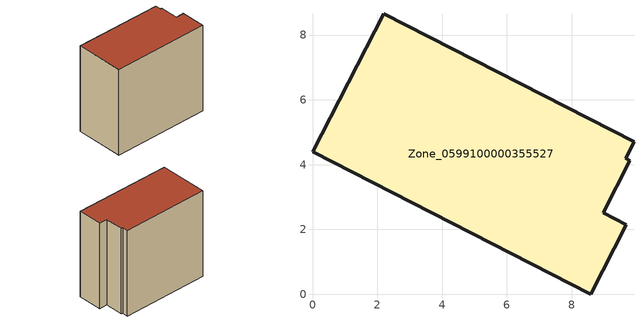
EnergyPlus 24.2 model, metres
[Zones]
Zone_0599100000355527
 floor ground (C_G): 9.66,4.2 9.79,4.12 8.96,2.52 9.68,2.15 8.58,0 0,4.39 2.2,8.66 9.92,4.7 z3.76
 wall outside (C_F): 0,4.39 8.58,0 9.68,2.15 8.96,2.52 9.79,4.12 9.66,4.2 9.92,4.7 2.2,8.66 0,4.39 z3.76:12.49
 roof outside (C_R): 9.79,4.12 9.66,4.2 9.92,4.7 2.2,8.66 0,4.39 8.58,0 9.68,2.15 8.96,2.52 z12.49
[BUILDING]
Pand.0599100000355527: North Axis=0; Terrain=City; Loads Convergence Tolerance Value=0.04; Temperature Convergence Tolerance Value=0.4; Solar Distribution=FullExterior; Maximum Number of Warmup Days=25; Minimum Number of Warmup Days=1
[Site:Location]
Rotterdam.The.Hague.AP_ZH_NLD Design_Conditions: Latitude=51.96; Longitude=4.45; Time Zone=1; Elevation=-4.5
[SITE:GROUNDTEMPERATURE:BUILDINGSURFACE]
18, 18, 18, 18, 18, 18, 18, 18, 18, 18, 18, 18
[MATERIAL] Thermal Absorptance=0.9; Solar Absorptance=0.7; Visible Absorptance=0.7
Name | Roughness | Thickness | Conductivity | Density | Specific Heat
G.TI.1992-2005 | MediumSmooth | 0.15 | 0.06 | 540 | 1210
F.TI.1992-2005 | Rough | 0.3 | 0.12 | 1920 | 840
R.TI.1992-2005 | MediumRough | 0.2 | 0.08 | 1500 | 1000
[CONSTRUCTION]
C_G: G.TI.1992-2005
C_F: F.TI.1992-2005
C_R: R.TI.1992-2005
[ZONE]
Zone_0599100000355527: Type=1; Multiplier=1; Ceiling Height=Autocalculate; Volume=Autocalculate; Floor Area=autocalculate; Part of Total Floor Area=Yes
[ZONEINFILTRATION:DESIGNFLOWRATE]
Infil_Zone_0599100000355527: Zone or ZoneList or Space or SpaceList=Zone_0599100000355527; Schedule=AlwaysOn; Design Flow Rate Calculation Method=Flow/Area; Flow Rate per Floor Area=0.0015; Constant Term Coefficient=1; Temperature Term Coefficient=0; Velocity Term Coefficient=0; Velocity Squared Term Coefficient=0
[HVACTEMPLATE:ZONE:IDEALLOADSAIRSYSTEM]
Zone_0599100000355527: Maximum Heating Supply Air Temperature=50; Minimum Cooling Supply Air Temperature=13; Maximum Heating Supply Air Humidity Ratio=0.0156; Minimum Cooling Supply Air Humidity Ratio=0.0077; Heating Limit=NoLimit; Cooling Limit=NoLimit; Dehumidification Control Type=ConstantSensibleHeatRatio; Cooling Sensible Heat Ratio=0.7; Dehumidification Setpoint=60; Humidification Control Type=None; Humidification Setpoint=30; Outdoor Air Method=None; Outdoor Air Flow Rate per Person=0.00944; Outdoor Air Flow Rate per Zone Floor Area=0; Outdoor Air Flow Rate per Zone=0; Demand Controlled Ventilation Type=None; Outdoor Air Economizer Type=NoEconomizer; Heat Recovery Type=None; Sensible Heat Recovery Effectiveness=0.7; Latent Heat Recovery Effectiveness=0.65
[ZONECONTROL:THERMOSTAT]
ThermostatControl_Zone_0599100000355527: Zone or ZoneList=Zone_0599100000355527; Control Type Schedule=DualSetpointControlType; Control 1=Thermostat_Zone_0599100000355527; Temperature Difference Between Cutout And Setpoint=0
[THERMOSTATSETPOINT:DUALSETPOINT]
Thermostat_Zone_0599100000355527: Heating Setpoint Temperature Schedule=HeatingSetpoint_Zone_0599100000355527; Cooling Setpoint Temperature Schedule=CoolingSetpoint_Zone_0599100000355527
[SCHEDULE:COMPACT]
HeatingSetpoint_Zone_0599100000355527: Through: 12/31, For: AllDays, Until: 24:00, 21
CoolingSetpoint_Zone_0599100000355527: Through: 12/31, For: AllDays, Until: 24:00, 24
DualSetpointControlType: Through: 12/31, For: AllDays, Until: 24:00, 4
AlwaysOn: Through: 12/31, For: AllDays, Until: 24:00, 1
